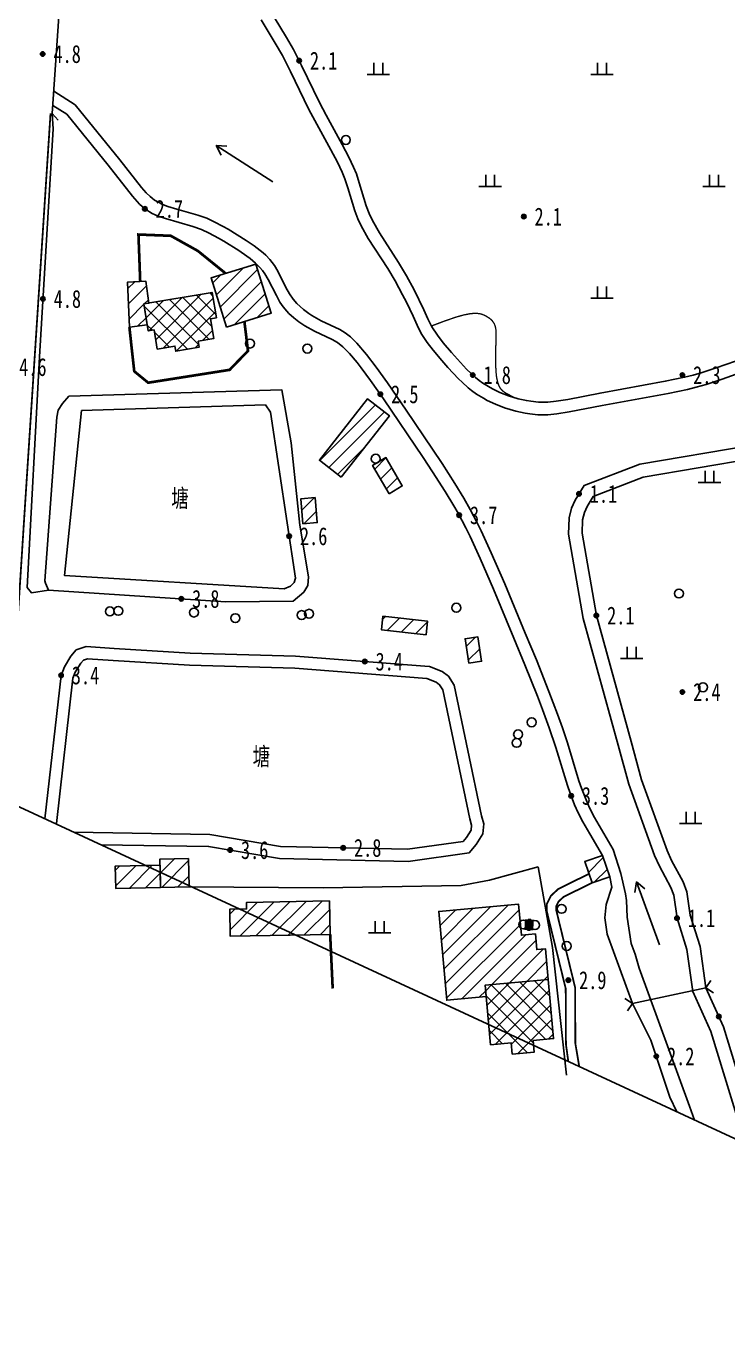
# Model space of a CAD drawing. Header units: metres. Extents: x 494039 to 619385, y 3351420 to 3402703.
# Drawn here: x 588352.2 to 588508.8, y 3392851.3 to 3393144.3 of the extents above; entities that cross this region are included whole.
import ezdxf
from ezdxf.enums import TextEntityAlignment as Align

# ---------------------------------------------------------------- set-up
doc = ezdxf.new("R2010")
doc.units = ezdxf.units.M
for name, pattern in [('2430', [0]), ('2450', [0]), ('8521', [0])]:
    doc.linetypes.add(name, pattern=pattern)
for name, color, linetype in [('210100', 130, 'Continuous'), ('230102', 141, 'Continuous'), ('261301', 141, 'Continuous'), ('310300', 8, 'Continuous'), ('310500', 8, 'Continuous'), ('380201', 8, '2430'), ('380202', 8, '2450'), ('420500', 8, 'Continuous'), ('430300', 8, 'Continuous'), ('450504', 8, 'Continuous'), ('510301', 8, 'Continuous'), ('510402', 8, 'Continuous'), ('720100', 8, 'Continuous'), ('760201', 8, '8521'), ('810302', 8, 'Continuous'), ('范围线', 8, 'Continuous')]:
    doc.layers.add(name, color=color, linetype=linetype)
doc.layers.add('710101', color=8, linetype='Continuous', lineweight=0)
pattern_1 = [(45, (0, 0), (-1.767766953, 1.767766953), []), (135, (0, 0), (-1.767766953, -1.767766953), [])]
pattern_2 = [(45, (0, 0), (-1.767766953, 1.767766953), [])]

# ---------------------------------------------------------------- blocks, each defined once
blk = doc.blocks.new('gc170')
at = {"linetype": 'Continuous'}
blk.add_circle((0, 0), 0.5, dxfattribs=at)
blk = doc.blocks.new('gu')
at = {"flags": 128}
for points in [[(3.75, 0), (-3.75, 0)], [(2.71, -0.6), (3.75, 0), (3.75, 0), (2.71, 0.6)]]:
    blk.add_lwpolyline(points, dxfattribs=at)
blk = doc.blocks.new('p_point')
for radius in [0.25, 0.2, 0.15, 0.1, 0.05]:
    blk.add_circle((0, 0), radius)
blk.add_point((0, 0))
blk = doc.blocks.new('vm')
at = {"linetype": 'Continuous'}
for p, q in [((1.25, 0), (-1.25, 0)), ((-0.5, 0), (-0.5, 1.3)), ((0.5, 1.3), (0.5, 0))]:
    blk.add_line(p, q, dxfattribs=at)
blk = doc.blocks.new('1-3&1-4')
at = {"layer": '310300', "linetype": 'Continuous'}
h = blk.add_hatch(dxfattribs=at)
h.set_pattern_fill('ANSI31', color=8, scale=20, style=0)
h.set_pattern_definition(pattern_2)
h.paths.add_polyline_path([(588396.8715, 3393076.9938), (588393.4463, 3393087.9851), (588403.4505, 3393091.1027), (588406.8757, 3393080.1113)])
h = blk.add_hatch(dxfattribs=at)
h.set_pattern_fill('ANSI31', color=8, scale=20, style=0)
h.set_pattern_definition(pattern_2)
h.paths.add_polyline_path([(588379.1856, 3393077.5209), (588375.1871, 3393076.9975), (588374.7699, 3393087.0777), (588378.8992, 3393087.2655), (588379.519, 3393082.3619), (588378.4054, 3393082.1752)])
h = blk.add_hatch(dxfattribs=at)
h.set_pattern_fill('ANSI31', color=8, scale=20, style=0)
h.set_pattern_definition(pattern_2)
h.paths.add_polyline_path([(588422.4996, 3393043.429), (588417.6382, 3393047.2326), (588428.3899, 3393060.9744), (588433.2513, 3393057.1708)])
h = blk.add_hatch(dxfattribs=at)
h.set_pattern_fill('ANSI31', color=8, scale=20, style=0)
h.set_pattern_definition(pattern_2)
h.paths.add_polyline_path([(588433.1817, 3393039.7663), (588429.5023, 3393046.096), (588432.4709, 3393047.8217), (588436.1503, 3393041.492)])
h = blk.add_hatch(dxfattribs=at)
h.set_pattern_fill('ANSI31', color=8, scale=20, style=0)
h.set_pattern_definition(pattern_2)
h.paths.add_polyline_path([(588416.6842, 3393038.8986), (588417.15, 3393033.3099), (588413.9583, 3393033.0438), (588413.4925, 3393038.6325)])
h = blk.add_hatch(dxfattribs=at)
h.set_pattern_fill('ANSI31', color=8, scale=20, style=0)
h.set_pattern_definition(pattern_2)
h.paths.add_polyline_path([(588431.8084, 3393012.3828), (588441.7909, 3393011.2688), (588441.4537, 3393008.2469), (588431.4712, 3393009.3608)])
h = blk.add_hatch(dxfattribs=at)
h.set_pattern_fill('ANSI31', color=8, scale=20, style=0)
h.set_pattern_definition(pattern_2)
h.paths.add_polyline_path([(588450.9927, 3393001.8588), (588450.1608, 3393007.3297), (588453.0354, 3393007.7669), (588453.8674, 3393002.296)])
h = blk.add_hatch(dxfattribs=at)
h.set_pattern_fill('ANSI31', color=8, scale=20, style=0)
h.set_pattern_definition(pattern_2)
h.paths.add_polyline_path([(588382.1491, 3392951.7659), (588372.1313, 3392951.5432), (588372.0204, 3392956.533), (588382.0381, 3392956.7557)])
h = blk.add_hatch(dxfattribs=at)
h.set_pattern_fill('ANSI31', color=8, scale=20, style=0)
h.set_pattern_definition(pattern_2)
h.paths.add_polyline_path([(588388.4041, 3392958.2486), (588388.5451, 3392951.9081), (588382.1491, 3392951.7659), (588382.0081, 3392958.1064)])
h = blk.add_hatch(dxfattribs=at)
h.set_pattern_fill('ANSI31', color=8, scale=20, style=0)
h.set_pattern_definition(pattern_2)
h.paths.add_polyline_path([(588482.4868, 3392954.1476), (588478.5204, 3392952.7758), (588476.8798, 3392957.5193), (588480.8462, 3392958.8911)])
h = blk.add_hatch(dxfattribs=at)
h.set_pattern_fill('ANSI31', color=8, scale=20, style=0)
h.set_pattern_definition(pattern_2)
h.paths.add_polyline_path([(588419.8948, 3392948.723), (588420.0333, 3392941.2681), (588397.7089, 3392940.8536), (588397.5973, 3392946.863), (588401.3725, 3392946.9331), (588401.3456, 3392948.3786)])
h = blk.add_hatch(dxfattribs=at)
h.set_pattern_fill('ANSI31', color=8, scale=20, style=0)
h.set_pattern_definition(pattern_2)
h.paths.add_polyline_path([(588454.6755, 3392929.9182), (588454.9078, 3392927.3378), (588446.083, 3392926.5433), (588444.296, 3392946.3907), (588462.1302, 3392947.9963), (588462.7525, 3392941.0841), (588465.8671, 3392941.3645), (588466.1819, 3392937.8686), (588468.1221, 3392938.0432), (588468.7396, 3392931.1844)])
at = {"layer": '310500', "linetype": 'Continuous'}
h = blk.add_hatch(dxfattribs=at)
h.set_pattern_fill('ANSI37', color=8, scale=20, style=0)
h.set_pattern_definition(pattern_1)
h.paths.add_polyline_path([(588390.5429, 3393073.8339), (588390.7679, 3393072.4918), (588385.5412, 3393071.6156), (588385.3526, 3393072.7405), (588381.424, 3393072.0819), (588380.7051, 3393076.3704), (588379.4147, 3393076.1541), (588378.4054, 3393082.1752), (588393.6733, 3393084.7347), (588394.6199, 3393079.0882), (588393.2923, 3393078.8656), (588394.0376, 3393074.4197)])
h = blk.add_hatch(dxfattribs=at)
h.set_pattern_fill('ANSI37', color=8, scale=20, style=0)
h.set_pattern_definition(pattern_1)
h.paths.add_polyline_path([(588468.7396, 3392931.1844), (588469.9286, 3392917.978), (588465.3523, 3392917.566), (588465.5897, 3392914.9293), (588460.7051, 3392914.4896), (588460.4783, 3392917.0093), (588455.875, 3392916.5948), (588454.6755, 3392929.9182)])
at = {"layer": '210100', "color": 141, "linetype": 'Continuous', "flags": 128}
for points, elevation in [([(588511.7254, 3393066.8678), (588507.5719, 3393065.3533), (588504.0392, 3393064.1915), (588501.7833, 3393063.5412), (588499.8697, 3393063.0701), (588495.5057, 3393062.1625), (588480.8054, 3393059.4966), (588473.4062, 3393058.057), (588470.6292, 3393057.597), (588468.6422, 3393057.3945), (588467.448, 3393057.3578), (588466.3953, 3393057.3945), (588464.6409, 3393057.5779), (588463.5908, 3393057.747), (588461.5039, 3393058.1954), (588458.9433, 3393058.9565), (588456.9262, 3393059.7611), (588455.1329, 3393060.6273), (588454.2596, 3393061.1015), (588452.7087, 3393062.0458), (588451.6336, 3393062.8034), (588450.8484, 3393063.4318), (588449.4956, 3393064.6593), (588448.6956, 3393065.4548), (588446.3371, 3393067.9876), (588444.9881, 3393069.5049), (588443.0278, 3393071.8268), (588441.6798, 3393073.5867), (588440.3688, 3393075.6042), (588439.4465, 3393077.428), (588438.5586, 3393079.4128), (588437.0486, 3393082.5809), (588436.2058, 3393084.2344), (588434.5352, 3393087.3163), (588432.8775, 3393090.076), (588428.5464, 3393096.795), (588426.939, 3393099.6015), (588426.1862, 3393101.1888), (588425.5127, 3393102.9765), (588423.9611, 3393108.1377), (588423.2938, 3393110.1422), (588422.6988, 3393111.6225), (588421.6581, 3393113.8485), (588420.1959, 3393116.6573), (588415.2961, 3393125.6395), (588414.2086, 3393127.8116), (588411.1917, 3393134.1281), (588409.3542, 3393137.7374), (588407.7801, 3393140.4798), (588404.599, 3393145.711)], 1.2), ([(588358.2836, 3393129.7068), (588363.0745, 3393126.7074), (588373.0339, 3393114.3862), (588377.9065, 3393108.2028), (588378.953, 3393106.9934), (588379.7964, 3393106.1727), (588380.2444, 3393105.8022), (588380.8076, 3393105.3996), (588381.8049, 3393104.818), (588382.4331, 3393104.5144), (588383.7433, 3393103.9883), (588385.8035, 3393103.34), (588390.4937, 3393102.0387), (588392.4514, 3393101.3264), (588394.1414, 3393100.5597), (588396.1083, 3393099.5225), (588397.2365, 3393098.8738), (588401.302, 3393096.3554), (588403.0951, 3393095.1352), (588405.0831, 3393093.5643), (588405.6506, 3393093.0423), (588406.5765, 3393092.0729), (588407.5878, 3393090.7376), (588408.3314, 3393089.4883), (588410.1505, 3393085.8668), (588410.9555, 3393084.4295), (588411.7681, 3393083.2493), (588412.6231, 3393082.2635), (588414.0799, 3393080.9332), (588415.2793, 3393080.0396), (588415.9765, 3393079.5789), (588418.0159, 3393078.4185), (588422.1663, 3393076.442), (588423.4178, 3393075.7137), (588424.5609, 3393074.8584), (588426.0045, 3393073.4383), (588428.1653, 3393070.8627), (588430.3096, 3393068.0565), (588432.8171, 3393064.5604), (588437.0107, 3393058.4351), (588442.8943, 3393049.7018), (588445.0245, 3393046.491), (588447.8915, 3393042.0408), (588449.8925, 3393038.759), (588451.3143, 3393036.2556), (588452.806, 3393033.3843), (588453.7508, 3393031.4439), (588456.0038, 3393026.5351), (588459.0167, 3393019.5883), (588463.6192, 3393008.604), (588466.089, 3393002.594), (588468.9081, 3392995.5574), (588470.833, 3392990.4965), (588471.9186, 3392987.4329), (588473.0125, 3392984.0496), (588475.6093, 3392975.6159), (588476.1794, 3392973.953), (588477.183, 3392971.333), (588477.9834, 3392969.5353), (588479.0772, 3392967.4126), (588483.2574, 3392960.257)], 1.2), ([(588512.7151, 3392894.4935), (588505.0415, 3392919.5359), (588501.0512, 3392928.4574), (588499.7051, 3392937.8542), (588497.5103, 3392944.9022), (588496.7619, 3392949.9894), (588496.1091, 3392951.7469), (588493.5674, 3392956.486), (588492.5003, 3392958.8975), (588486.7283, 3392974.8656), (588484.3637, 3392983.5894), (588476.5511, 3393011.8717), (588473.2806, 3393030.7305), (588473.4376, 3393034.3439), (588473.9471, 3393036.4992), (588474.7355, 3393038.3031), (588476.7597, 3393041.575), (588489.1684, 3393046.3524), (588513.8527, 3393050.5428)], 1.2), ([(588483.2574, 3392960.257), (588484.9804, 3392954.8699), (588485.9851, 3392950.3276), (588486.2118, 3392948.81), (588486.3628, 3392945.1145), (588487.2879, 3392939.2443), (588488.1204, 3392936.8214), (588489.0516, 3392933.7018), (588500.3011, 3392902.8921), (588501.4221, 3392899.736)], 1.3215)]:
    blk.add_lwpolyline(points, dxfattribs=dict(at, elevation=elevation))
at = {"layer": '230102', "color": 141, "linetype": 'Continuous', "elevation": 3.2078, "flags": 128}
blk.add_lwpolyline([(588405.5719, 3393059.5893), (588364.5207, 3393058.3554), (588360.671, 3393021.4866), (588409.7662, 3393018.4712), (588411.1785, 3393019.0776), (588411.989, 3393019.9087), (588412.3048, 3393020.8982), (588406.6741, 3393058.0139)], close=True, dxfattribs=at)
at = {"layer": '230102', "color": 141, "linetype": 'Continuous', "flags": 128}
blk.add_lwpolyline([(588362.8067, 3392964.0845), (588393.1231, 3392963.621), (588408.9436, 3392960.9232), (588437.301, 3392960.2793), (588449.712, 3392962.0276), (588450.4938, 3392962.9358), (588451.5059, 3392964.5717), (588451.6065, 3392965.6835), (588451.2016, 3392967.0976), (588445.2227, 3392995.927), (588444.4811, 3392997.0674), (588443.7126, 3392997.623), (588441.6181, 3392998.483), (588412.1695, 3393000.7787), (588388.6349, 3393001.4288), (588371.6024, 3393002.461), (588365.8705, 3393002.8766), (588364.9117, 3393002.572), (588364.323, 3393001.8538), (588363.0918, 3392999.8637), (588362.5685, 3392998.5091), (588358.9164, 3392966.0157), (588359.0047, 3392965.8495)], dxfattribs=at)
at = {"layer": '310300', "color": 8, "linetype": 'Continuous', "flags": 128}
for points in [[(588396.8715, 3393076.9938), (588393.4463, 3393087.9851), (588403.4505, 3393091.1027), (588406.8757, 3393080.1113)], [(588379.1856, 3393077.5209), (588375.1871, 3393076.9975), (588374.7699, 3393087.0777), (588378.8992, 3393087.2655), (588379.519, 3393082.3619), (588378.4054, 3393082.1752)], [(588422.4996, 3393043.429), (588417.6382, 3393047.2326), (588428.3899, 3393060.9744), (588433.2513, 3393057.1708)], [(588416.6842, 3393038.8986), (588417.15, 3393033.3099), (588413.9583, 3393033.0438), (588413.4925, 3393038.6325)], [(588450.9927, 3393001.8588), (588450.1608, 3393007.3297), (588453.0354, 3393007.7669), (588453.8674, 3393002.296)], [(588454.6755, 3392929.9182), (588454.9078, 3392927.3378), (588446.083, 3392926.5433), (588444.296, 3392946.3907), (588462.1302, 3392947.9963), (588462.7525, 3392941.0841), (588465.8671, 3392941.3645), (588466.1819, 3392937.8686), (588468.1221, 3392938.0432), (588468.7396, 3392931.1844)]]:
    blk.add_lwpolyline(points, close=True, dxfattribs=at)
for points, elevation in [([(588433.1817, 3393039.7663), (588429.5023, 3393046.096), (588432.4709, 3393047.8217), (588436.1503, 3393041.492)], 6.4262), ([(588431.8084, 3393012.3828), (588441.7909, 3393011.2688), (588441.4537, 3393008.2469), (588431.4712, 3393009.3608)], 6.8719), ([(588382.1491, 3392951.7659), (588372.1313, 3392951.5432), (588372.0204, 3392956.533), (588382.0381, 3392956.7557)], 7.3382), ([(588388.4041, 3392958.2486), (588388.5451, 3392951.9081), (588382.1491, 3392951.7659), (588382.0081, 3392958.1064)], 7.3382), ([(588482.4868, 3392954.1476), (588478.5204, 3392952.7758), (588476.8798, 3392957.5193), (588480.8462, 3392958.8911)], 6.796), ([(588419.8948, 3392948.723), (588420.0333, 3392941.2681), (588397.7089, 3392940.8536), (588397.5973, 3392946.863), (588401.3725, 3392946.9331), (588401.3456, 3392948.3786)], 6.8473)]:
    blk.add_lwpolyline(points, close=True, dxfattribs=dict(at, elevation=elevation))
at = {"layer": '310500', "color": 8, "linetype": 'Continuous', "flags": 128}
blk.add_lwpolyline([(588390.5429, 3393073.8339), (588390.7679, 3393072.4918), (588385.5412, 3393071.6156), (588385.3526, 3393072.7405), (588381.424, 3393072.0819), (588380.7051, 3393076.3704), (588379.4147, 3393076.1541), (588378.4054, 3393082.1752), (588393.6733, 3393084.7347), (588394.6199, 3393079.0882), (588393.2923, 3393078.8656), (588394.0376, 3393074.4197)], close=True, dxfattribs=at)
at = {"layer": '310500', "color": 8, "linetype": 'Continuous', "elevation": 13.6704, "flags": 128}
blk.add_lwpolyline([(588468.7396, 3392931.1844), (588469.9286, 3392917.978), (588465.3523, 3392917.566), (588465.5897, 3392914.9293), (588460.7051, 3392914.4896), (588460.4783, 3392917.0093), (588455.875, 3392916.5948), (588454.6755, 3392929.9182)], close=True, dxfattribs=at)
at = {"layer": '380201', "color": 8, "linetype": '2430', "const_width": 0.6, "flags": 128}
for points in [[(588396.6915, 3393088.9964), (588390.4816, 3393094.0303), (588384.4362, 3393097.4082), (588377.2171, 3393097.6902), (588377.6083, 3393087.2068)], [(588375.1871, 3393076.9975), (588376.2797, 3393067.1167), (588379.3893, 3393064.5708), (588397.578, 3393067.4458), (588401.6788, 3393071.6837), (588400.8809, 3393078.2432)]]:
    blk.add_lwpolyline(points, dxfattribs=at)
at = {"layer": '380201', "color": 8, "linetype": '2430', "const_width": 0.6, "elevation": 6.6555, "flags": 128}
blk.add_lwpolyline([(588420.5996, 3392929.1636), (588420.0333, 3392941.2681)], dxfattribs=at)
at = {"layer": '380202', "color": 8, "linetype": '2450', "flags": 128}
for points in [[(588388.5451, 3392951.9081), (588418.481, 3392951.6637), (588449.3254, 3392952.2054), (588455.6195, 3392953.3946), (588466.5181, 3392956.3295)], [(588472.8472, 3392909.7571), (588469.6755, 3392938.3523), (588466.5181, 3392956.3295)]]:
    blk.add_lwpolyline(points, dxfattribs=at)
at = {"layer": '420500', "color": 8, "linetype": 'Continuous', "const_width": 0.4, "flags": 128}
for points in [[(588357.5787, 3393124.7861), (588351.7197, 3393034.6627), (588347.6631, 3392971.1145)], [(588473.2269, 3392912.8249), (588472.6969, 3392916.6764), (588472.6417, 3392929.1367), (588468.3961, 3392946.513), (588468.4515, 3392948.1063), (588469.3457, 3392949.8962), (588470.9791, 3392951.4058), (588477.8244, 3392954.788)], [(588478.5204, 3392952.7758), (588472.182, 3392949.6543), (588471.055, 3392948.6128), (588470.537, 3392947.5759), (588470.5076, 3392946.73), (588474.7433, 3392929.3944), (588474.7989, 3392916.857), (588475.67, 3392911.6907)]]:
    blk.add_lwpolyline(points, dxfattribs=at)
at = {"layer": '430300', "color": 8, "linetype": 'Continuous'}
blk.add_line((588357.9464, 3393124.7611), (588359.2612, 3393123.254), dxfattribs=at)
at = {"layer": '430300', "color": 8, "linetype": 'Continuous', "flags": 128}
blk.add_lwpolyline([(588359.9462, 3393154.0972), (588357.9464, 3393124.7611)], dxfattribs=at)
at = {"layer": '450504', "color": 8, "linetype": 'Continuous'}
for p, q in [((588503.9624, 3392929.2991), (588505.0527, 3392930.9758)), ((588487.5297, 3392925.8162), (588485.853, 3392926.9065)), ((588503.9624, 3392929.2991), (588505.6391, 3392928.2088)), ((588487.5297, 3392925.8162), (588486.4394, 3392924.1395))]:
    blk.add_line(p, q, dxfattribs=at)
at = {"layer": '450504', "color": 8, "linetype": 'Continuous', "flags": 128}
blk.add_lwpolyline([(588503.9624, 3392929.2991), (588487.5297, 3392925.8162)], dxfattribs=at)
at = {"layer": '510402', "color": 8, "linetype": 'Continuous'}
for p, q in [((588464.2234, 3392944.6159), (588464.1016, 3392942.219)), ((588464.8298, 3392944.5851), (588464.2234, 3392944.6159)), ((588464.708, 3392942.1882), (588464.8298, 3392944.5851)), ((588464.1016, 3392942.219), (588464.708, 3392942.1882))]:
    blk.add_line(p, q, dxfattribs=at)
at = {"layer": '510402', "color": 8, "linetype": 'Continuous', "const_width": 2.4, "flags": 128}
blk.add_lwpolyline([(588465.4644, 3392943.3513), (588463.467, 3392943.4528)], dxfattribs=at)
at = {"layer": '710101', "color": 8, "linetype": 'Continuous', "const_width": 0.3, "elevation": 2, "flags": 128}
blk.add_lwpolyline([(588442.6674, 3393077.254), (588445.5089, 3393078.3246), (588448.0562, 3393079.2055), (588449.839, 3393079.7076), (588451.3405, 3393080.0008), (588452.4208, 3393080.0845), (588452.8771, 3393080.068), (588453.5791, 3393079.9616), (588453.9559, 3393079.8568), (588454.6908, 3393079.5573), (588455.6942, 3393078.922), (588456.2002, 3393078.4501), (588456.6706, 3393077.7888), (588456.9104, 3393077.1788), (588457.0612, 3393076.3722), (588457.1053, 3393075.1196), (588456.9951, 3393071.6182), (588456.9924, 3393068.4561), (588457.1312, 3393066.3483), (588457.2251, 3393065.6766), (588457.4643, 3393064.612), (588457.7588, 3393063.8291), (588457.9521, 3393063.4686), (588458.1833, 3393063.1335), (588458.5034, 3393062.7869), (588459.051, 3393062.3725), (588459.4443, 3393062.139), (588461.2987, 3393061.1803)], dxfattribs=at)
at = {"layer": '760201', "color": 8, "linetype": '8521', "flags": 128}
for points in [[(588524.5688, 3393092.9254), (588519.5723, 3393082.9604), (588517.6539, 3393079.6294), (588516.701, 3393077.7628), (588516.0553, 3393076.2637), (588515.1147, 3393073.6438), (588514.6508, 3393072.5858), (588514.2516, 3393071.9214), (588513.789, 3393071.3668), (588513.1671, 3393070.8234), (588512.3581, 3393070.2904), (588511.2437, 3393069.7226), (588510.5396, 3393069.4201), (588506.2587, 3393067.8686), (588502.9152, 3393066.7796), (588501.0844, 3393066.255), (588499.1909, 3393065.7872), (588494.8688, 3393064.8884), (588480.3024, 3393062.2506), (588473.146, 3393060.8516), (588470.5171, 3393060.4159), (588468.6359, 3393060.2269), (588467.5051, 3393060.1946), (588466.5598, 3393060.2282), (588464.8272, 3393060.4138), (588463.8848, 3393060.5706), (588462.0132, 3393060.9839), (588459.8695, 3393061.6299), (588457.917, 3393062.413), (588456.3072, 3393063.1995), (588454.1361, 3393064.4905), (588453.2927, 3393065.0911), (588452.4768, 3393065.7486), (588450.5104, 3393067.6123), (588447.1508, 3393071.2892), (588445.2859, 3393073.4955), (588444.005, 3393075.1687), (588442.7608, 3393077.0878), (588441.8653, 3393078.8651), (588440.9796, 3393080.8446), (588438.7767, 3393085.3569), (588437.0896, 3393088.4854), (588435.3328, 3393091.4205), (588431.0706, 3393098.0337), (588429.4887, 3393100.796), (588428.7475, 3393102.3581), (588428.0801, 3393104.1284), (588426.5433, 3393109.2398), (588425.8829, 3393111.2252), (588425.2826, 3393112.7185), (588424.229, 3393114.9693), (588422.7493, 3393117.8097), (588419.138, 3393124.3737), (588417.6328, 3393127.2117), (588413.6658, 3393135.4388), (588411.8131, 3393139.0749), (588410.2858, 3393141.7338), (588406.2521, 3393148.376), (588405.8613, 3393148.9669), (588405.2287, 3393149.7887), (588404.64, 3393150.3816), (588404.2192, 3393150.7039), (588403.5903, 3393151.0576), (588402.672, 3393151.4048), (588401.4349, 3393151.7001), (588398.0308, 3393152.2317), (588397.1211, 3393152.4194), (588395.2042, 3393152.9196), (588392.4777, 3393153.7904), (588384.3689, 3393156.5807), (588382.0013, 3393157.3161), (588378.9707, 3393158.157), (588376.2683, 3393158.7762), (588374.9008, 3393159.0171), (588373.1278, 3393159.2176), (588372.3772, 3393159.2491), (588371.0607, 3393159.1974), (588369.7716, 3393158.9702), (588368.7217, 3393158.5717), (588368.0532, 3393158.1038), (588367.5346, 3393157.5442), (588366.1624, 3393155.5093), (588365.5272, 3393154.7115), (588364.8609, 3393154.0468), (588364.175, 3393153.5201), (588363.5059, 3393153.1422), (588362.6111, 3393152.7759), (588359.7968, 3393151.9062)], [(588358.0696, 3393126.5676), (588361.2109, 3393124.602), (588370.4593, 3393113.1881), (588375.8766, 3393106.2902), (588377.4731, 3393104.4719), (588378.565, 3393103.5004), (588379.6546, 3393102.7686), (588380.2898, 3393102.423), (588381.623, 3393101.827), (588383.2582, 3393101.2517), (588389.3355, 3393099.5176), (588391.2734, 3393098.8015), (588393.0368, 3393097.9919), (588395.0586, 3393096.913), (588396.2826, 3393096.2007), (588399.6336, 3393094.1141), (588401.4199, 3393092.8859), (588402.1353, 3393092.3444), (588403.3581, 3393091.3111), (588404.3518, 3393090.3137), (588404.9163, 3393089.644), (588405.4423, 3393088.9157), (588406.1961, 3393087.669), (588408.0237, 3393084.0393), (588408.8242, 3393082.5918), (588409.5306, 3393081.53), (588410.3247, 3393080.5601), (588410.8194, 3393080.039), (588411.8844, 3393079.0624), (588413.0337, 3393078.1666), (588414.4063, 3393077.2484), (588416.498, 3393076.0831), (588420.4499, 3393074.2251), (588421.6702, 3393073.5203), (588422.8655, 3393072.6169), (588423.792, 3393071.7187), (588424.3464, 3393071.1118), (588426.0317, 3393069.0972), (588426.9874, 3393067.8803), (588429.0594, 3393065.0942), (588431.9324, 3393060.9951), (588440.8027, 3393047.8338), (588442.9026, 3393044.6631), (588445.7245, 3393040.2669), (588447.6881, 3393037.022), (588448.6246, 3393035.3755), (588450.3357, 3393032.1081), (588451.2749, 3393030.1802), (588453.5141, 3393025.3026), (588456.5077, 3393018.3994), (588461.0799, 3393007.4835), (588463.5332, 3393001.5108), (588466.334, 3392994.518), (588467.4951, 3392991.5058), (588468.9745, 3392987.4628), (588470.427, 3392983.047), (588473.0497, 3392974.5357), (588473.6247, 3392972.8571), (588474.6363, 3392970.2122), (588475.4443, 3392968.3943), (588476.4573, 3392966.4153), (588478.0048, 3392963.702), (588480.8462, 3392958.8911)], [(588357.9464, 3393124.7611), (588358.1562, 3393121.3351), (588355.1058, 3393070.3383), (588352.3683, 3393018.8164), (588353.34, 3393017.5856), (588357.0897, 3393018.2128)], [(588516.3745, 3392892.7947), (588507.8567, 3392920.5922), (588503.9624, 3392929.2991), (588502.6419, 3392938.5173), (588500.4454, 3392945.5708), (588499.6852, 3392950.7385), (588498.8509, 3392952.9844), (588496.2659, 3392957.8043), (588495.2872, 3392960.0162), (588489.5926, 3392975.7698), (588487.2584, 3392984.3815), (588479.483, 3393012.5293), (588476.293, 3393030.924), (588476.4236, 3393033.9299), (588476.8055, 3393035.5453), (588477.4, 3393036.9056), (588478.7806, 3393039.1371), (588489.9666, 3393043.4438), (588514.5312, 3393047.6139), (588535.0384, 3393053.6685), (588553.49, 3393058.0957), (588569.0462, 3393059.279), (588607.6816, 3393064.6948), (588636.8907, 3393069.7266), (588660.1838, 3393071.903), (588675.4497, 3393073.5668), (588706.7155, 3393074.96), (588715.1746, 3393075.2074), (588719.3458, 3393074.9968), (588722.542, 3393074.6487), (588732.9488, 3393075.3448), (588735.5016, 3393075.395), (588738.4172, 3393075.0725), (588741.2568, 3393073.9079), (588742.4018, 3393072.1619), (588742.7199, 3393070.0385), (588742.9367, 3393066.7921), (588746.0275, 3393050.2072), (588759.2195, 3393053.3058), (588757.6418, 3393059.6166), (588758.8522, 3393066.1294), (588759.5696, 3393069.6869), (588761.0126, 3393072.499), (588764.0624, 3393077.4288), (588768.0995, 3393080.1175), (588777.5118, 3393085.2597), (588814.5419, 3393091.3945), (588827.9989, 3393092.6662)], [(588368.7946, 3392961.3047), (588392.8752, 3392960.9366), (588408.6858, 3392958.2405), (588437.459, 3392957.5871), (588451.0889, 3392959.5072), (588452.6685, 3392961.3421), (588454.1256, 3392963.6973), (588454.3287, 3392965.941), (588453.8131, 3392967.7414), (588447.7518, 3392996.9683), (588446.4615, 3392998.9524), (588445.0288, 3392999.9882), (588442.1943, 3393001.1521), (588441.1799, 3393001.1882), (588412.3123, 3393003.4636), (588388.7533, 3393004.1144), (588371.7809, 3393005.1429), (588365.5493, 3393005.5948), (588363.3383, 3393004.8924), (588362.1311, 3393003.4197), (588360.6745, 3393001.0653), (588359.9362, 3392999.1541), (588356.3324, 3392967.09)], [(588482.4868, 3392954.1476), (588482.9652, 3392951.8006), (588481.7014, 3392947.9425), (588481.368, 3392944.9893), (588481.8891, 3392941.321), (588487.5297, 3392925.8162), (588491.6623, 3392917.6409), (588495.8972, 3392904.8473), (588497.4246, 3392901.5917)]]:
    blk.add_lwpolyline(points, dxfattribs=at)
blk.add_lwpolyline([(588396.7323, 3393015.6057), (588411.7925, 3393015.708), (588414.1681, 3393017.7528), (588415.0787, 3393019.2246), (588415.1869, 3393021.1882), (588413.2656, 3393032.7434), (588411.3295, 3393051.1553), (588409.225, 3393062.9941), (588361.6951, 3393061.5421), (588360.2481, 3393059.9213), (588359.321, 3393058.4227), (588358.9545, 3393056.8729), (588356.3191, 3393020.3098), (588356.4416, 3393019.7897), (588357.0897, 3393018.2128)], close=True, dxfattribs=at)
at = {"layer": '范围线', "color": 8, "flags": 128}
blk.add_lwpolyline([(580974.9971, 3398172.2884), (580158.1729, 3397748.7629), (583102.2681, 3395406.1495), (589376.9328, 3392493.3034), (594318.9563, 3392016.403), (594002.9657, 3392059.9931), (593709.5027, 3392110.274), (593489.39, 3392154.2585), (593446.55, 3392164.1073), (593184.0367, 3392224.4585), (592856.0894, 3392311.9807), (592630.9821, 3392379.424), (592345.2786, 3392474.0542), (592112.8421, 3392558.6278), (591835.9381, 3392668.5492), (591571.4074, 3392783.2499), (591303.4331, 3392909.9936), (591275.2655, 3392923.316), (591065.2798, 3393031.2284), (591019.813, 3393054.5939), (590886.2864, 3393127.1825), (590776.1303, 3393189.2284), (589711.9005, 3393302.4152), (583546.9224, 3396125.8295)], close=True, dxfattribs=at)
at = {"layer": '261301', "color": 141, "linetype": 'Continuous', "xscale": 2, "yscale": 2}
for p, rotation in [((588400.8951, 3393113.5156, 0.8), 147.3590153296964), ((588491.0491, 3392945.9357, 0.8), 109.9620600415076)]:
    blk.add_blockref('gu', p, dxfattribs=dict(at, rotation=rotation))
at = {"layer": '510301', "color": 8, "linetype": 'Continuous', "xscale": 2, "yscale": 2}
for p in [(588423.5379, 3393118.8409, 2.6761), (588402.1406, 3393073.3278, 4.5136), (588414.9343, 3393072.1969, 4.9065), (588430.2198, 3393047.5686, 5.6938), (588497.9261, 3393017.4517, 3.3898), (588448.2062, 3393014.266, 5.0378), (588370.8278, 3393013.4404, 4.953), (588372.6999, 3393013.5774, 4.9754), (588389.6047, 3393013.1996, 5.203), (588398.8509, 3393011.9455, 5.0423), (588413.6599, 3393012.6182, 4.7701), (588415.326, 3393012.9182, 4.7701), (588503.3169, 3392996.505, 3.5505), (588465.0409, 3392988.6693, 4.5558), (588462.0185, 3392985.9728, 4.5335), (588461.7049, 3392984.0694, 4.5335), (588471.7154, 3392946.9671, 3.9221), (588472.8739, 3392938.6513, 3.8886)]:
    blk.add_blockref('gc170', p, dxfattribs=at)
at = {"layer": '510402', "color": 8, "linetype": 'Continuous', "xscale": 2, "yscale": 2}
for p in [(588463.1638, 3392943.4682), (588465.7676, 3392943.3359)]:
    blk.add_blockref('gc170', p, dxfattribs=at)
at = {"layer": '720100', "color": 8, "linetype": 'Continuous', "xscale": 2, "yscale": 2, "zscale": 2}
for p in [(588355.8285, 3393138.0486, 4.7835), (588413.1167, 3393136.5515, 2.0712), (588378.6536, 3393103.4327, 2.693), (588463.2777, 3393101.7042, 2.1313), (588355.8813, 3393083.3028, 4.7699), (588451.8786, 3393066.2786, 1.8035), (588498.705, 3393066.2769, 2.305), (588431.2413, 3393061.9931, 2.5128), (588475.6209, 3393039.7342, 1.1), (588448.8526, 3393034.9606, 3.6737), (588410.8838, 3393030.2654, 2.6426), (588386.7811, 3393016.2601, 3.8006), (588479.483, 3393012.5293, 2.1258), (588427.7683, 3393002.2454, 3.4171), (588359.9362, 3392999.1541, 3.3754), (588498.7049, 3392995.4221, 2.4143), (588473.8564, 3392972.227, 3.3445), (588397.7113, 3392960.1119, 3.6021), (588422.9529, 3392960.6051, 2.7734), (588497.5103, 3392944.9022, 1.1), (588473.2266, 3392931.0277, 2.9358), (588506.8293, 3392922.8892, 2.123), (588492.8668, 3392914.0019, 2.1892)]:
    blk.add_blockref('p_point', p, dxfattribs=at)
at = {"layer": '810302', "color": 8, "linetype": 'Continuous', "xscale": 2, "yscale": 2}
for p in [(588430.7744, 3393133.447), (588480.7744, 3393133.447), (588455.7744, 3393108.447), (588505.7744, 3393108.447), (588480.7744, 3393083.447), (588504.7544, 3393042.2804, 4.3195), (588487.3977, 3393002.9104, 4.3195), (588500.5211, 3392966.0804, 4.3195), (588431.101, 3392941.6175, 4.0071)]:
    blk.add_blockref('vm', p, dxfattribs=at)
at = {"color": 8, "width": 0.75}
for p in [(588386.4848, 3393038.7555, 3.2078), (588404.691, 3392981.0449, 3.7707)]:
    blk.add_text('塘', height=4, dxfattribs=at).set_placement(p, align=Align.MIDDLE_CENTER)
at = {"layer": '720100', "color": 8, "width": 0.75}
for s, p in [('4.8', (588358.2285, 3393138.0486, 4.7835)), ('2.1', (588415.5167, 3393136.5515, 2.0712)), ('2.7', (588381.0536, 3393103.4327, 2.693)), ('2.1', (588465.6777, 3393101.7042, 2.1313)), ('4.8', (588358.2813, 3393083.3028, 4.7699)), ('4.6', (588350.5669, 3393068.0818, 4.5853)), ('1.8', (588454.2786, 3393066.2786, 1.8035)), ('2.3', (588501.105, 3393066.2769, 2.305)), ('2.5', (588433.6413, 3393061.9931, 2.5128)), ('1.1', (588478.0209, 3393039.7342, 1.1)), ('3.7', (588451.2526, 3393034.9606, 3.6737)), ('2.6', (588413.2838, 3393030.2654, 2.6426)), ('3.8', (588389.1811, 3393016.2601, 3.8006)), ('2.1', (588481.883, 3393012.5293, 2.1258)), ('3.4', (588430.1683, 3393002.2454, 3.4171)), ('3.4', (588362.3362, 3392999.1541, 3.3754)), ('2.4', (588501.1049, 3392995.4221, 2.4143)), ('3.3', (588476.2564, 3392972.227, 3.3445)), ('3.6', (588400.1113, 3392960.1119, 3.6021)), ('2.8', (588425.3529, 3392960.6051, 2.7734)), ('1.1', (588499.9103, 3392944.9022, 1.1)), ('2.9', (588475.6266, 3392931.0277, 2.9358)), ('2.2', (588495.2668, 3392914.0019, 2.1892))]:
    blk.add_text(s, height=4, dxfattribs=at).set_placement(p, align=Align.MIDDLE_LEFT)

msp = doc.modelspace()

# ---------------------------------------------------------------- block references
msp.add_blockref('1-3&1-4', (0, 0))

doc.saveas('drawing.dxf')
